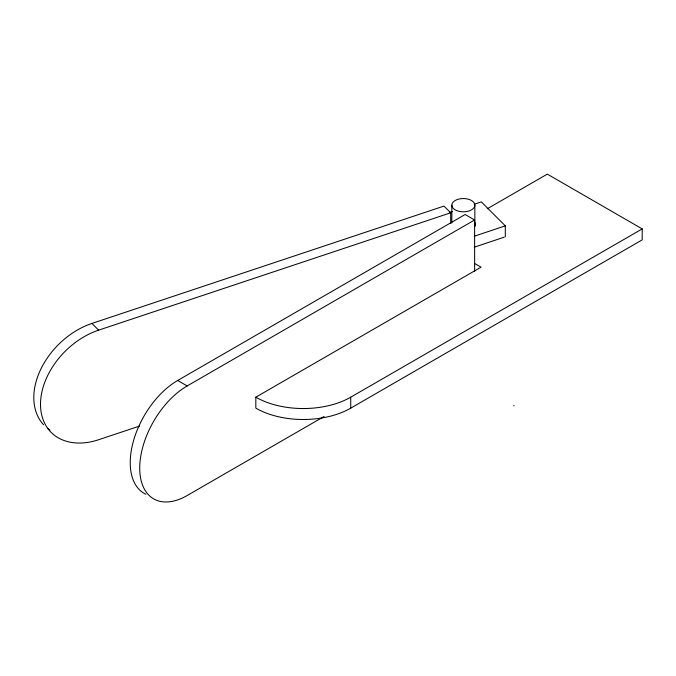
<?xml version="1.0" encoding="UTF-8"?>
<svg xmlns="http://www.w3.org/2000/svg" width="676" height="676" viewBox="0 0 676 676"><rect width="100%" height="100%" fill="white"/><g stroke="black" fill="none" stroke-linecap="round" stroke-linejoin="round"><path stroke-width="1.01" d="M145.923 494.3A67.101 38.743 -60 0 1 133.392 441.191A67.101 38.743 -60 0 1 177.687 380.47L465.139 214.503L474.628 219.987L474.628 271.617M487.261 208.783L547.298 174.121L642.2 228.902L642.2 239.862L350.726 408.143A67.101 38.743 0 0 1 255.824 408.143L255.824 397.184L481.042 267.164L474.653 263.471M324.058 416.5L187.176 495.525A67.101 38.743 -60 0 1 139.729 468.13A67.101 38.743 -60 0 1 187.176 385.945L474.628 219.987M255.824 397.184A67.101 38.743 0 0 0 350.726 397.184L642.2 228.902M43.585 424.765A67.101 47.447 -45 0 1 40.67 369.476A67.101 47.447 -45 0 1 91.911 323.441L443.971 206.087L450.689 212.796L450.689 223.334M449.278 212.585L452.286 211.58M474.324 204.236L481.337 201.896L505.302 225.86L505.302 236.82M139.628 426.057L98.62 439.73A67.101 47.447 -45 0 1 40.509 404.307A67.101 47.447 -45 0 1 98.62 330.15L450.689 212.796M474.248 236.211L505.302 225.86M474.248 247.171L504.304 237.149M177.687 380.47L187.176 385.945M91.911 323.441L98.62 330.15M513.912 405.372L513.912 405.896M474.848 205.183A11.5 6.642 0 0 1 457.593 210.937A11.5 6.642 0 0 1 457.593 199.437A11.5 6.642 0 0 1 474.848 205.183L474.848 225.1M451.838 205.183L451.838 223.004M350.726 397.184L350.726 408.143M475.051 222.86A11.5 6.642 0 0 1 475.051 226.299M49.94 430.113A67.101 47.447 -45 0 1 47.404 428.288"/></g></svg>
